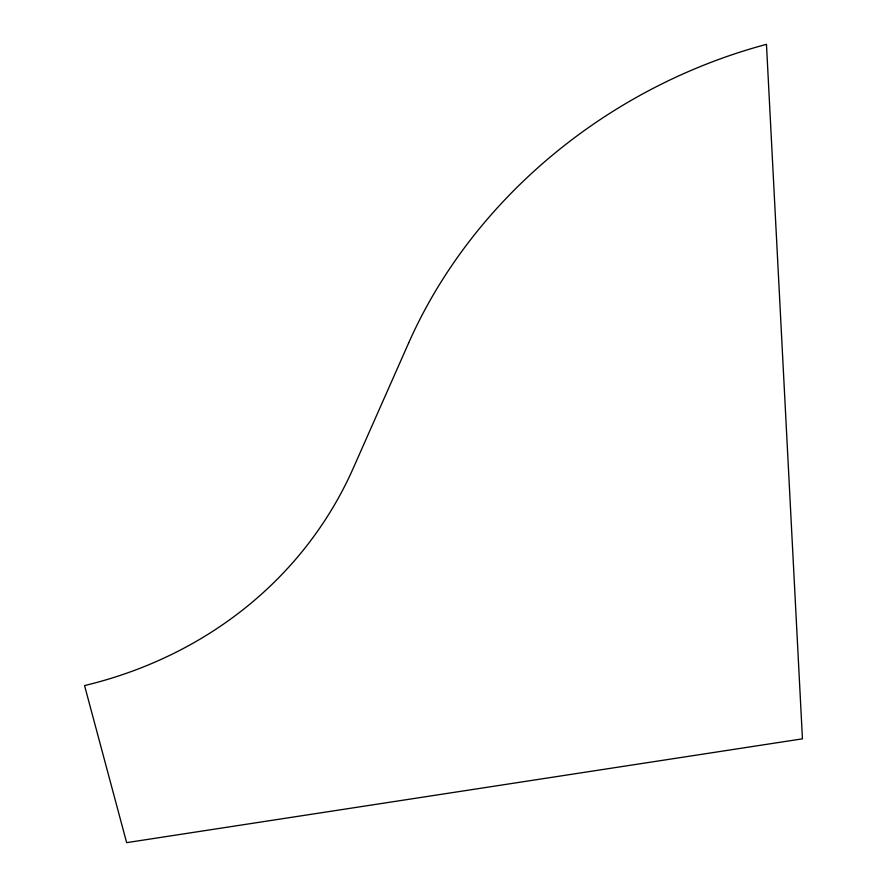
<?xml version="1.0" encoding="UTF-8"?>
<svg xmlns="http://www.w3.org/2000/svg" width="887" height="887" viewBox="0 0 887 887"><rect width="100%" height="100%" fill="white"/><g stroke="black" fill="none" stroke-linecap="round" stroke-linejoin="round"><path stroke-width="1.33" d="M408.652 342.981L353.325 468.037A466.318 414.329 29.9 0 1 84.553 685.573L126.641 842.65L802.447 738.838L766.468 44.35A484.102 413.808 -29.5 0 0 408.652 342.981"/></g></svg>
